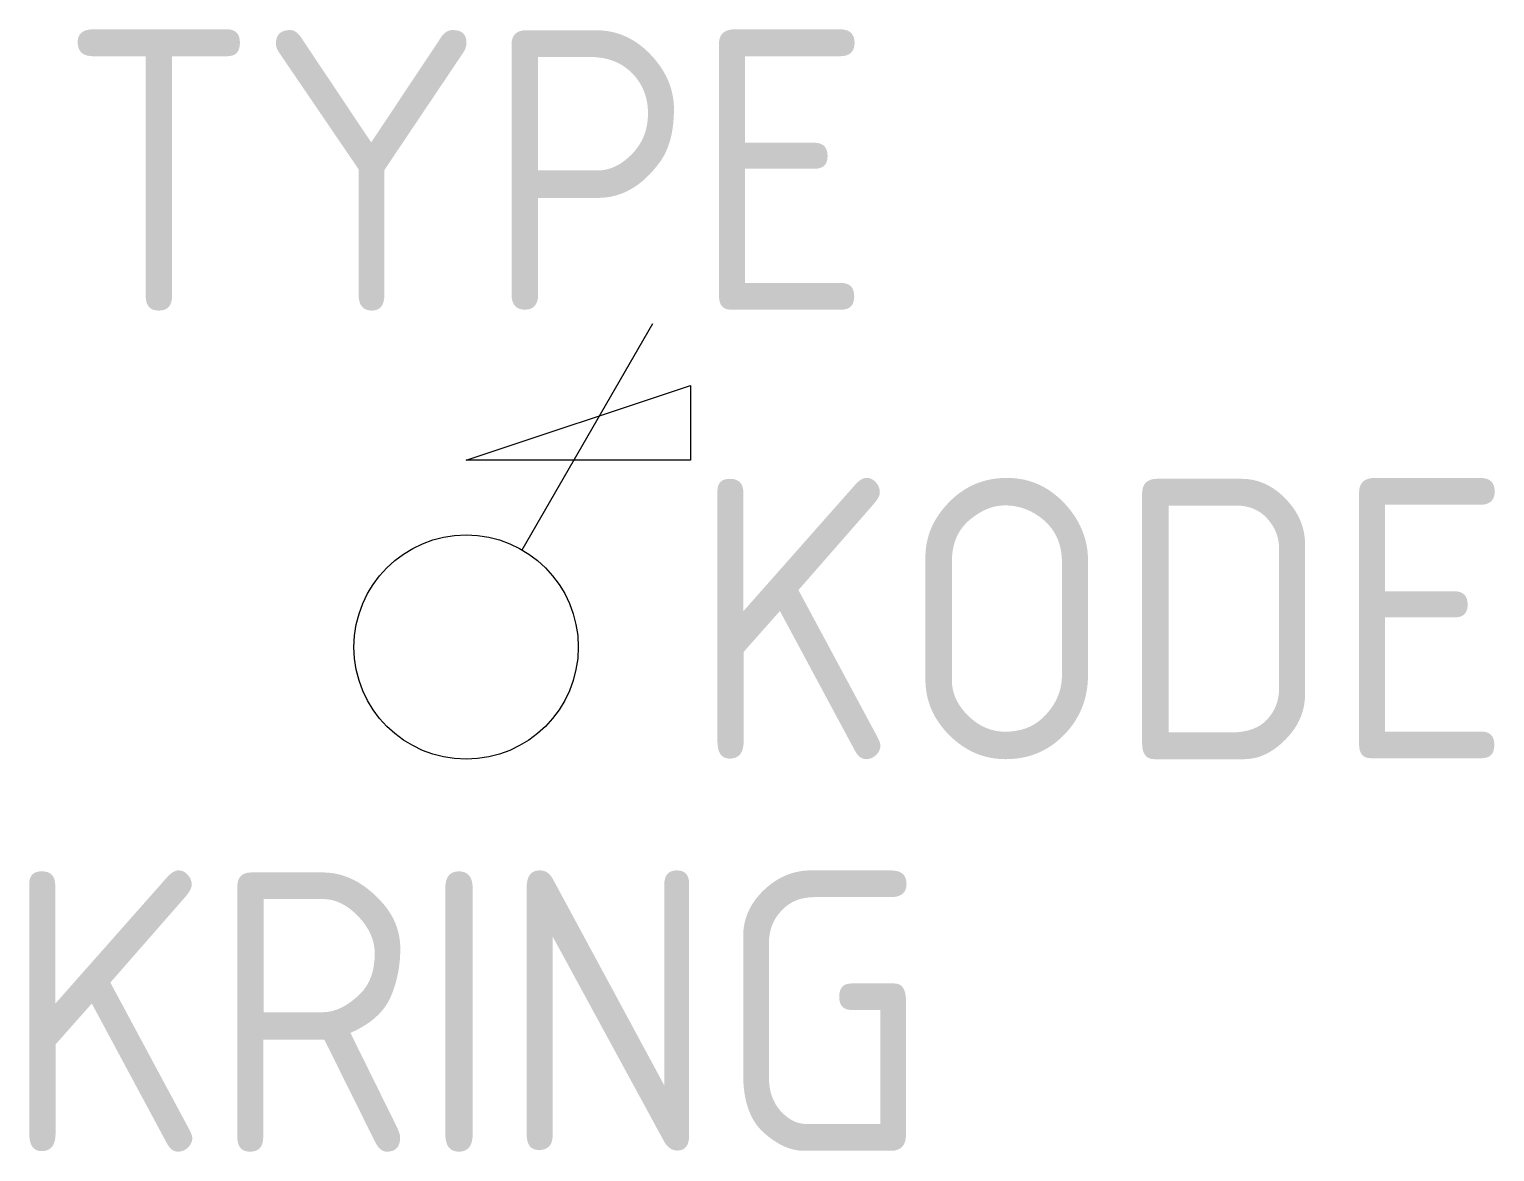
# Model space of a CAD drawing. Extents: x -3.9 to 9.2, y -4.5 to 5.5.
import ezdxf
from ezdxf.enums import TextEntityAlignment as Align

# ---------------------------------------------------------------- set-up
doc = ezdxf.new("R2010")
doc.units = 0
doc.layers.get('0').update_dxf_attribs({"linetype": 'CONTINUOUS'})
doc.layers.add('1', color=7, linetype='CONTINUOUS')
doc.styles.get("Standard").update_dxf_attribs({"font": 'iso8.shx'})

msp = doc.modelspace()

# ---------------------------------------------------------------- linework, layer by layer
msp.add_line((0.5, 0.866), (1.666, 2.886))
msp.add_circle((0, 0), 1)
msp.add_circle((0, 0), 1)
at = {"layer": '1'}
for p, q in [((0, 1.666), (2, 2.333)), ((2, 2.333), (2, 1.666)), ((2, 1.666), (0, 1.666))]:
    msp.add_line(p, q, dxfattribs=at)

# ---------------------------------------------------------------- texts
for tag, p in [('TYPE', (0, 3)), ('KRING', (0, -4.5))]:
    msp.add_attdef(tag, text='XXX', height=2.5).set_placement(p, align=Align.CENTER)
msp.add_attdef('KODE', (2, -1), 'XXX', height=2.5)

doc.saveas('drawing.dxf')
